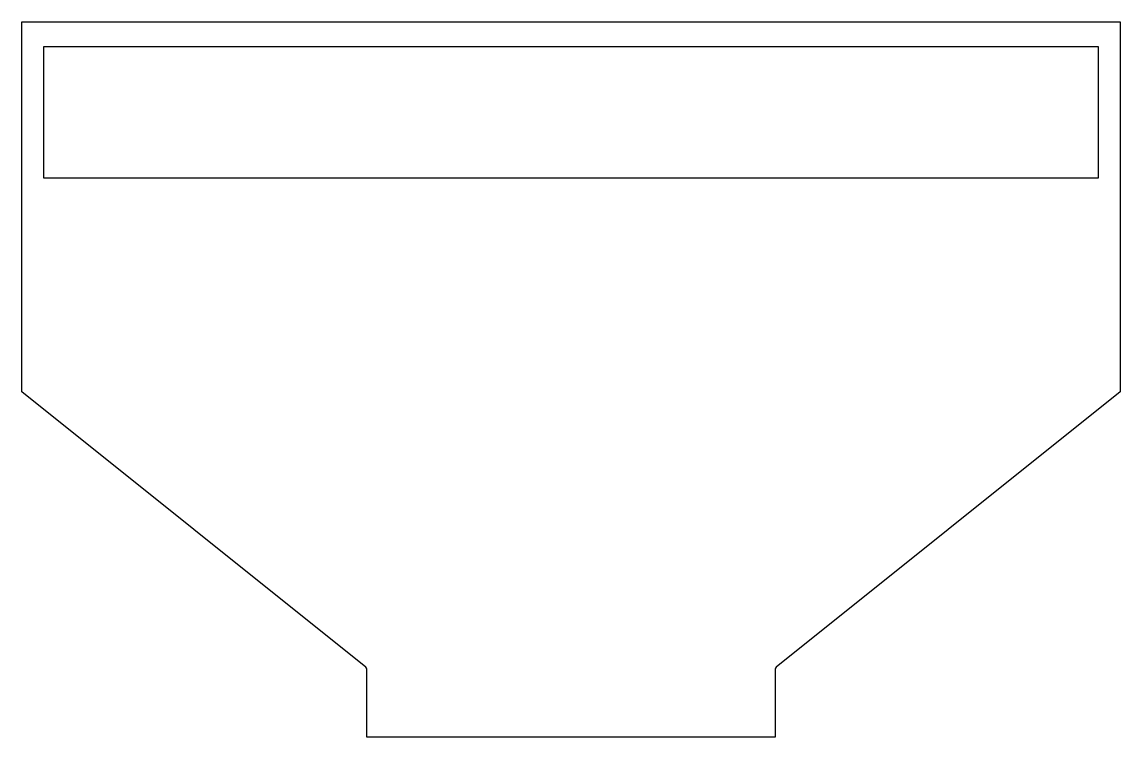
# Model space of a CAD drawing. Header units: millimetres. Extents: x -796 to 796, y -1036 to 0.
import ezdxf

# ---------------------------------------------------------------- set-up
doc = ezdxf.new("R2010")
doc.units = ezdxf.units.MM

msp = doc.modelspace()

# ---------------------------------------------------------------- linework, layer by layer
at = {"layer": 'HEALED_HOLE'}
msp.add_lwpolyline([(765, -226), (765, -36), (-765, -36), (-765, -226)], close=True, dxfattribs=at)
at = {"layer": 'OuterContour'}
msp.add_lwpolyline([(-296, -937.9, 0.227838), (-297.5, -934.8), (-796, -536), (-796, 0), (796, 0), (796, -536), (297.5, -934.8, 0.227838), (296, -937.9), (296, -1036), (-296, -1036)], format="xyb", close=True, dxfattribs=at)

doc.saveas('drawing.dxf')
